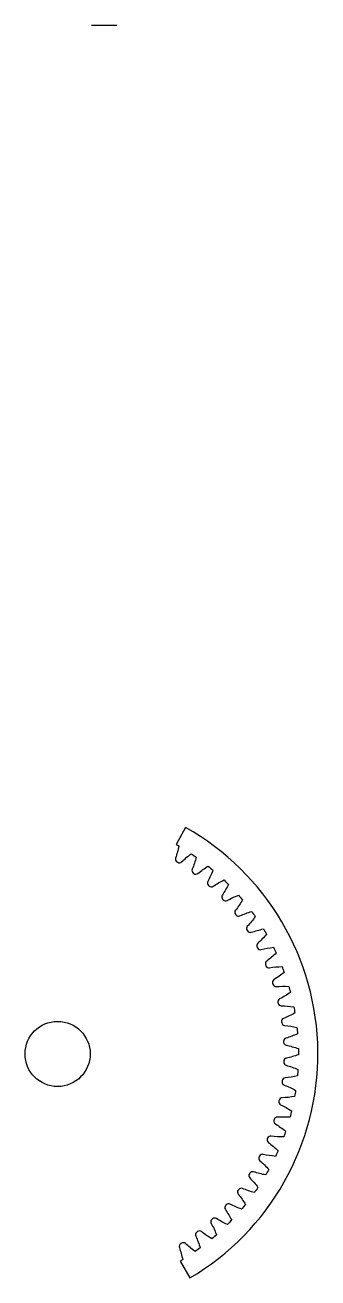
# Model space of a CAD drawing. Header units: inches. Extents: x -0.3 to 2.5, y -2.2 to 9.9.
import ezdxf

# ---------------------------------------------------------------- set-up
doc = ezdxf.new("R2010")
doc.units = ezdxf.units.IN
doc.header["$MEASUREMENT"] = 0
doc.layers.add('TITLEBLOCK', color=250, linetype='Continuous')

msp = doc.modelspace()

# ---------------------------------------------------------------- linework, layer by layer
msp.add_lwpolyline([(1.672, -1.598, -0.006453), (1.63, -1.64, -0.033737), (1.525, -1.582, 0.345606), (1.487, -1.585, -0.00093), (1.481, -1.59, 0.345606), (1.475, -1.629, -0.033737), (1.526, -1.737, -0.006453), (1.481, -1.776, -0.033737), (1.381, -1.708, 0.345606), (1.343, -1.708, -0.00093), (1.336, -1.713, 0.345606), (1.327, -1.751, -0.033737), (1.369, -1.864, -0.006453), (1.32, -1.898, -0.033737), (1.227, -1.822, 0.345606), (1.189, -1.819, -0.00093), (1.182, -1.823, 0.345606), (1.169, -1.86, -0.033737), (1.201, -1.976, -0.003226), (1.176, -1.991), (1.271, -2.153, 0.57735), (1.229, 2.177), (1.137, 2.014, -0.003226), (1.163, 1.999, -0.033737), (1.133, 1.882, 0.345606), (1.146, 1.846, -0.00093), (1.153, 1.842, 0.345606), (1.191, 1.846, -0.033737), (1.283, 1.924, -0.006453), (1.332, 1.89, -0.033737), (1.293, 1.776, 0.345606), (1.303, 1.739, -0.00093), (1.309, 1.734, 0.345606), (1.348, 1.735, -0.033737), (1.446, 1.805, -0.006453), (1.492, 1.767, -0.033737), (1.443, 1.657, 0.345606), (1.449, 1.619, -0.00093), (1.455, 1.614, 0.345606), (1.494, 1.611, -0.033737), (1.598, 1.672, -0.006453), (1.64, 1.63, -0.033737), (1.582, 1.525, 0.345606), (1.585, 1.487, -0.00093), (1.59, 1.481, 0.345606), (1.629, 1.475, -0.033737), (1.737, 1.526, -0.006453), (1.776, 1.481, -0.033737), (1.708, 1.381, 0.345606), (1.708, 1.343, -0.00093), (1.713, 1.336, 0.345606), (1.751, 1.327, -0.033737), (1.864, 1.369, -0.006453), (1.898, 1.32, -0.033737), (1.822, 1.227, 0.345606), (1.819, 1.189, -0.00093), (1.823, 1.182, 0.345606), (1.86, 1.169, -0.033737), (1.976, 1.201, -0.006453), (2.006, 1.15, -0.033737), (1.922, 1.064, 0.345606), (1.916, 1.026, -0.00093), (1.919, 1.019, 0.345606), (1.955, 1.003, -0.033737), (2.073, 1.025, -0.006453), (2.099, 0.971, -0.033737), (2.008, 0.892, 0.345606), (1.998, 0.855, -0.00093), (2.001, 0.847, 0.345606), (2.035, 0.829, -0.033737), (2.155, 0.84, -0.006453), (2.176, 0.784, -0.033737), (2.078, 0.714, 0.345606), (2.065, 0.677, -0.00093), (2.067, 0.67, 0.345606), (2.099, 0.648, -0.033737), (2.22, 0.649, -0.006453), (2.236, 0.591, -0.033737), (2.132, 0.53, 0.345606), (2.116, 0.495, -0.00093), (2.118, 0.487, 0.345606), (2.148, 0.463, -0.033737), (2.268, 0.453, -0.006453), (2.279, 0.394, -0.033737), (2.17, 0.342, 0.345606), (2.151, 0.309, -0.00093), (2.152, 0.301, 0.345606), (2.18, 0.274, -0.033737), (2.299, 0.254, -0.006453), (2.304, 0.194, -0.033737), (2.192, 0.152, 0.345606), (2.17, 0.12, -0.00093), (2.17, 0.112, 0.345606), (2.195, 0.083, -0.033737), (2.312, 0.052, -0.006453), (2.312, -0.007, -0.033737), (2.197, -0.04, 0.345606), (2.172, -0.07, -0.00093), (2.172, -0.078, 0.345606), (2.194, -0.109, -0.033737), (2.308, -0.149, -0.006453), (2.303, -0.209, -0.033737), (2.185, -0.231, 0.345606), (2.158, -0.259, -0.00093), (2.157, -0.267, 0.345606), (2.177, -0.3, -0.033737), (2.286, -0.35, -0.006453), (2.276, -0.409, -0.033737), (2.156, -0.421, 0.345606), (2.127, -0.446, -0.00093), (2.125, -0.454, 0.345606), (2.142, -0.488, -0.033737), (2.247, -0.548, -0.006453), (2.232, -0.606, -0.033737), (2.111, -0.607, 0.345606), (2.08, -0.629, -0.00093), (2.078, -0.637, 0.345606), (2.091, -0.673, -0.033737), (2.19, -0.741, -0.006453), (2.171, -0.798, -0.033737), (2.051, -0.789, 0.345606), (2.017, -0.808, -0.00093), (2.014, -0.816, 0.345606), (2.025, -0.853, -0.033737), (2.117, -0.93, -0.006453), (2.093, -0.984, -0.033737), (1.974, -0.965, 0.345606), (1.939, -0.981, -0.00093), (1.935, -0.988, 0.345606), (1.943, -1.026, -0.033737), (2.028, -1.111, -0.006453), (1.999, -1.163, -0.033737), (1.882, -1.133, 0.345606), (1.846, -1.146, -0.00093), (1.842, -1.153, 0.345606), (1.846, -1.191, -0.033737), (1.924, -1.283, -0.006453), (1.89, -1.332, -0.033737), (1.776, -1.293, 0.345606), (1.739, -1.303, -0.00093), (1.734, -1.309, 0.345606), (1.735, -1.348, -0.033737), (1.805, -1.446, -0.006453), (1.767, -1.492, -0.033737), (1.657, -1.443, 0.345606), (1.619, -1.449, -0.00093), (1.614, -1.455, 0.345606), (1.611, -1.494, -0.033737)], format="xyb", close=True)
at = {"color": 7, "linetype": 'Continuous', "lineweight": 25}
msp.add_circle((0, 0), 0.313, dxfattribs=at)
at = {"layer": 'TITLEBLOCK'}
msp.add_line((0.327, 9.889), (0.57, 9.889), dxfattribs=at)

doc.saveas('drawing.dxf')
